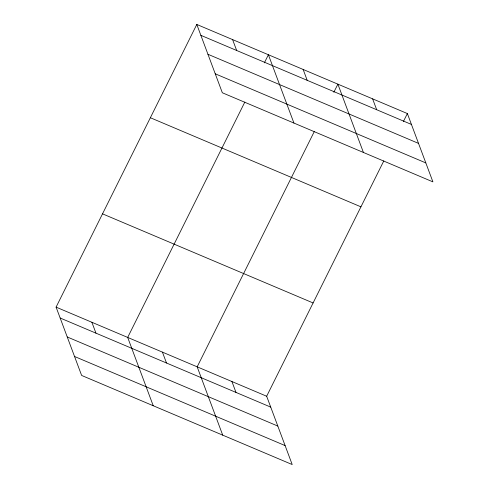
<?xml version="1.0" encoding="UTF-8"?>
<svg xmlns="http://www.w3.org/2000/svg" width="489" height="489" viewBox="0 0 489 489"><rect width="100%" height="100%" fill="white"/><g stroke="black" fill="none" stroke-linecap="round" stroke-linejoin="round"><path stroke-width="0.73" d="M56.088 307.129L266.664 396.237L292.202 464.55L81.632 375.442L56.088 307.129L196.798 24.45L407.368 113.558L432.912 181.871L222.336 92.763L196.798 24.45M244.836 102.067L127.684 337.428L153.228 405.736M264.353 62.861L268.394 54.75L293.932 123.057M314.329 131.474L197.171 366.836L222.715 435.143M333.84 92.262L337.881 84.151L363.419 152.464M266.664 396.237L383.816 160.875M403.333 121.669L407.368 113.558M200.863 35.33L411.438 124.438M207.953 54.279L418.523 143.387M215.252 73.808L425.821 162.916M150.367 117.733L360.937 206.841M102.525 213.846L313.094 302.954M60.159 318.009L270.729 407.117M67.244 336.964L277.813 426.072M74.548 356.487L285.118 445.595M372.624 98.857L376.689 109.732M303.137 69.45L307.202 80.33M232.593 39.597L236.664 50.477M231.92 381.536L235.985 392.416M162.427 352.129L166.498 363.009M91.889 322.282L95.954 333.156"/></g></svg>
